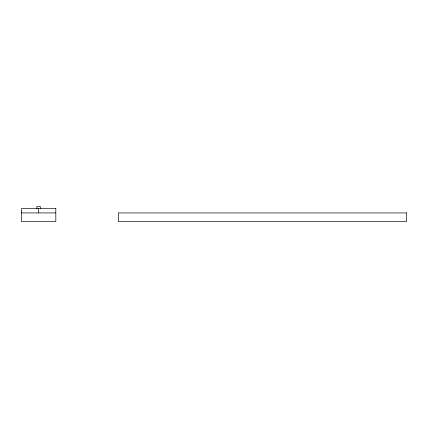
<?xml version="1.0" encoding="UTF-8"?>
<svg xmlns="http://www.w3.org/2000/svg" width="428" height="428" viewBox="0 0 428 428"><rect width="100%" height="100%" fill="white"/><g stroke="black" fill="none" stroke-linecap="round" stroke-linejoin="round"><path stroke-width="0.64" d="M21.4 212.925L55.822 212.925M40.334 208.623L40.334 206.473L36.888 206.473L36.888 208.623M38.611 208.623L38.611 212.925M55.822 208.623L21.4 208.623L21.4 221.527L55.822 221.527L55.822 208.623M406.6 212.925L118.321 212.925L118.321 221.527L406.6 221.527L406.6 212.925"/></g></svg>
